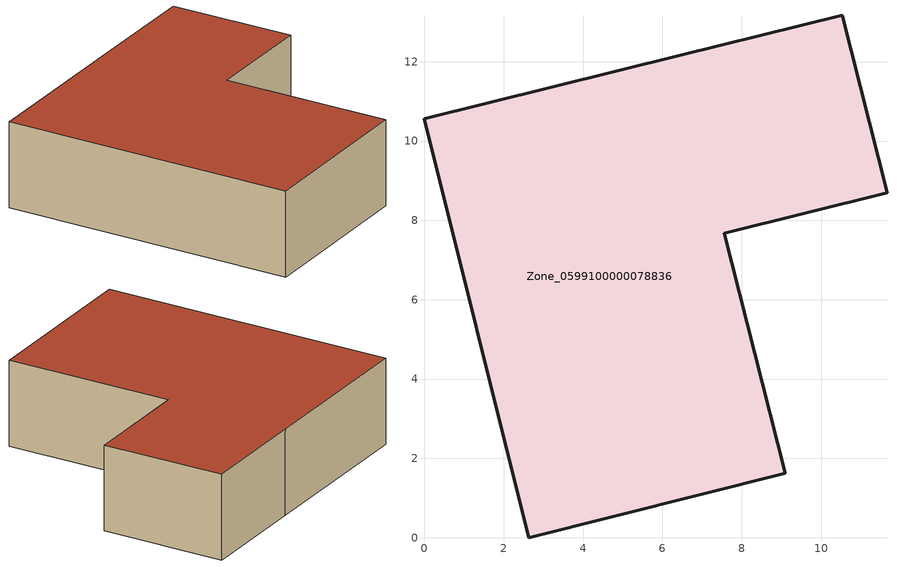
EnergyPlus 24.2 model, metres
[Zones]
Zone_0599100000078836
 floor ground (C_G): 0,10.56 6.45,12.17 10.53,13.17 11.66,8.7 7.56,7.68 9.09,1.62 2.63,0 z0
 wall outside (C_F): 2.63,0 9.09,1.62 7.56,7.68 11.66,8.7 10.53,13.17 6.45,12.17 0,10.56 2.63,0 z0:3.2
 roof outside (C_R): 6.45,12.17 0,10.56 2.63,0 9.09,1.62 7.56,7.68 11.66,8.7 10.53,13.17 z3.2
[BUILDING]
Pand.0599100000078836: North Axis=0; Terrain=City; Loads Convergence Tolerance Value=0.04; Temperature Convergence Tolerance Value=0.4; Solar Distribution=FullExterior; Maximum Number of Warmup Days=25; Minimum Number of Warmup Days=1
[Site:Location]
Rotterdam.The.Hague.AP_ZH_NLD Design_Conditions: Latitude=51.96; Longitude=4.45; Time Zone=1; Elevation=-4.5
[SITE:GROUNDTEMPERATURE:BUILDINGSURFACE]
18, 18, 18, 18, 18, 18, 18, 18, 18, 18, 18, 18
[MATERIAL] Thermal Absorptance=0.9; Solar Absorptance=0.7; Visible Absorptance=0.7
Name | Roughness | Thickness | Conductivity | Density | Specific Heat
G.TC.1975-1991 | MediumSmooth | 0.15 | 0.288461 | 540 | 1210
F.TC.1975-1991 | Rough | 0.3 | 0.230769 | 1920 | 840
R.TC.1975-1991 | MediumRough | 0.2 | 0.153846 | 1500 | 1000
[CONSTRUCTION]
C_G: G.TC.1975-1991
C_F: F.TC.1975-1991
C_R: R.TC.1975-1991
[ZONE]
Zone_0599100000078836: Type=1; Multiplier=1; Ceiling Height=Autocalculate; Volume=Autocalculate; Floor Area=autocalculate; Part of Total Floor Area=Yes
[ZONEINFILTRATION:DESIGNFLOWRATE]
Infil_Zone_0599100000078836: Zone or ZoneList or Space or SpaceList=Zone_0599100000078836; Schedule=AlwaysOn; Design Flow Rate Calculation Method=Flow/Area; Flow Rate per Floor Area=0.003; Constant Term Coefficient=1; Temperature Term Coefficient=0; Velocity Term Coefficient=0; Velocity Squared Term Coefficient=0
[HVACTEMPLATE:ZONE:IDEALLOADSAIRSYSTEM]
Zone_0599100000078836: Maximum Heating Supply Air Temperature=50; Minimum Cooling Supply Air Temperature=13; Maximum Heating Supply Air Humidity Ratio=0.0156; Minimum Cooling Supply Air Humidity Ratio=0.0077; Heating Limit=NoLimit; Cooling Limit=NoLimit; Dehumidification Control Type=ConstantSensibleHeatRatio; Cooling Sensible Heat Ratio=0.7; Dehumidification Setpoint=60; Humidification Control Type=None; Humidification Setpoint=30; Outdoor Air Method=None; Outdoor Air Flow Rate per Person=0.00944; Outdoor Air Flow Rate per Zone Floor Area=0; Outdoor Air Flow Rate per Zone=0; Demand Controlled Ventilation Type=None; Outdoor Air Economizer Type=NoEconomizer; Heat Recovery Type=None; Sensible Heat Recovery Effectiveness=0.7; Latent Heat Recovery Effectiveness=0.65
[ZONECONTROL:THERMOSTAT]
ThermostatControl_Zone_0599100000078836: Zone or ZoneList=Zone_0599100000078836; Control Type Schedule=DualSetpointControlType; Control 1=Thermostat_Zone_0599100000078836; Temperature Difference Between Cutout And Setpoint=0
[THERMOSTATSETPOINT:DUALSETPOINT]
Thermostat_Zone_0599100000078836: Heating Setpoint Temperature Schedule=HeatingSetpoint_Zone_0599100000078836; Cooling Setpoint Temperature Schedule=CoolingSetpoint_Zone_0599100000078836
[SCHEDULE:COMPACT]
HeatingSetpoint_Zone_0599100000078836: Through: 12/31, For: AllDays, Until: 24:00, 21
CoolingSetpoint_Zone_0599100000078836: Through: 12/31, For: AllDays, Until: 24:00, 24
DualSetpointControlType: Through: 12/31, For: AllDays, Until: 24:00, 4
AlwaysOn: Through: 12/31, For: AllDays, Until: 24:00, 1
